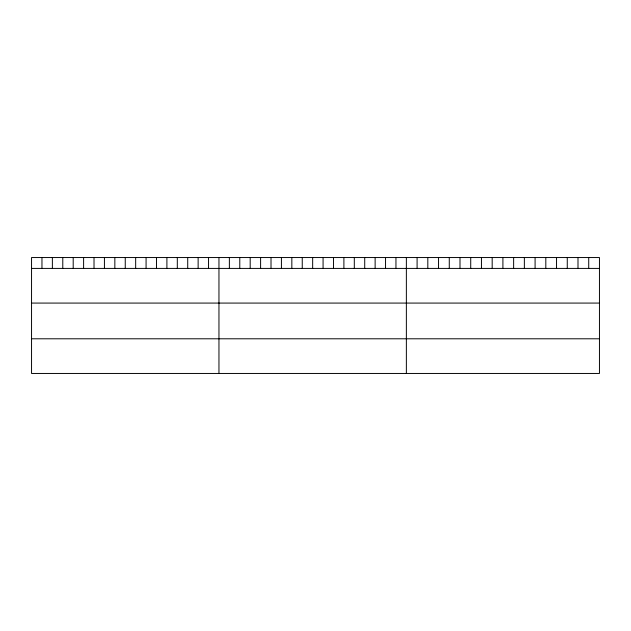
<?xml version="1.0" encoding="UTF-8"?>
<svg xmlns="http://www.w3.org/2000/svg" width="631" height="631" viewBox="0 0 631 631"><rect width="100%" height="100%" fill="white"/><g stroke="black" fill="none" stroke-linecap="round" stroke-linejoin="round"><path stroke-width="0.95" d="M599.45 268.412L599.45 373.457L31.55 373.457L31.55 257.543L599.45 257.543L599.45 268.412L31.55 268.412M31.55 303.077L599.45 303.077M31.55 338.792L599.45 338.792M588.723 257.543L588.723 268.412M577.996 257.543L577.996 268.412M567.269 257.543L567.269 268.412M556.542 257.543L556.542 268.412M545.815 257.543L545.815 268.412M535.088 257.543L535.088 268.412M524.361 257.543L524.361 268.412M513.634 257.543L513.634 268.412M502.907 257.543L502.907 268.412M492.18 257.543L492.18 268.412M481.453 257.543L481.453 268.412M470.726 257.543L470.726 268.412M459.999 257.543L459.999 268.412M449.272 257.543L449.272 268.412M438.545 257.543L438.545 268.412M427.818 257.543L427.818 268.412M417.091 257.543L417.091 268.412M406.364 257.543L406.364 373.457M395.952 257.543L395.952 268.412M385.541 257.543L385.541 268.412M375.13 257.543L375.13 268.412M364.718 257.543L364.718 268.412M354.306 257.543L354.306 268.412M343.895 257.543L343.895 268.412M333.483 257.543L333.483 268.412M323.072 257.543L323.072 268.412M312.66 257.543L312.66 268.412M302.249 257.543L302.249 268.412M291.837 257.543L291.837 268.412M281.426 257.543L281.426 268.412M271.014 257.543L271.014 268.412M260.603 257.543L260.603 268.412M250.191 257.543L250.191 268.412M239.78 257.543L239.78 268.412M229.368 257.543L229.368 268.412M218.957 257.543L218.957 373.457M208.545 257.543L208.545 268.412M198.134 257.543L198.134 268.412M187.722 257.543L187.722 268.412M177.311 257.543L177.311 268.412M166.899 257.543L166.899 268.412M156.488 257.543L156.488 268.412M146.076 257.543L146.076 268.412M135.665 257.543L135.665 268.412M125.254 257.543L125.254 268.412M114.842 257.543L114.842 268.412M104.43 257.543L104.43 268.412M94.019 257.543L94.019 268.412M83.608 257.543L83.608 268.412M73.196 257.543L73.196 268.412M62.784 257.543L62.784 268.412M52.373 257.543L52.373 268.412M41.962 257.543L41.962 268.412"/></g></svg>
